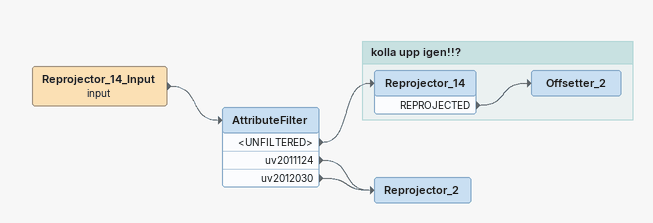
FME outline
Reprojector_14_Input (input)
    -> AttributeFilter
AttributeFilter
    <UNFILTERED> -> Reprojector_14
    uv2011124 -> Reprojector_2
    uv2012030 -> Reprojector_2
Reprojector_2

Bookmark: kolla upp igen!!?
Reprojector_14
    REPROJECTED -> Offsetter_2
Offsetter_2
